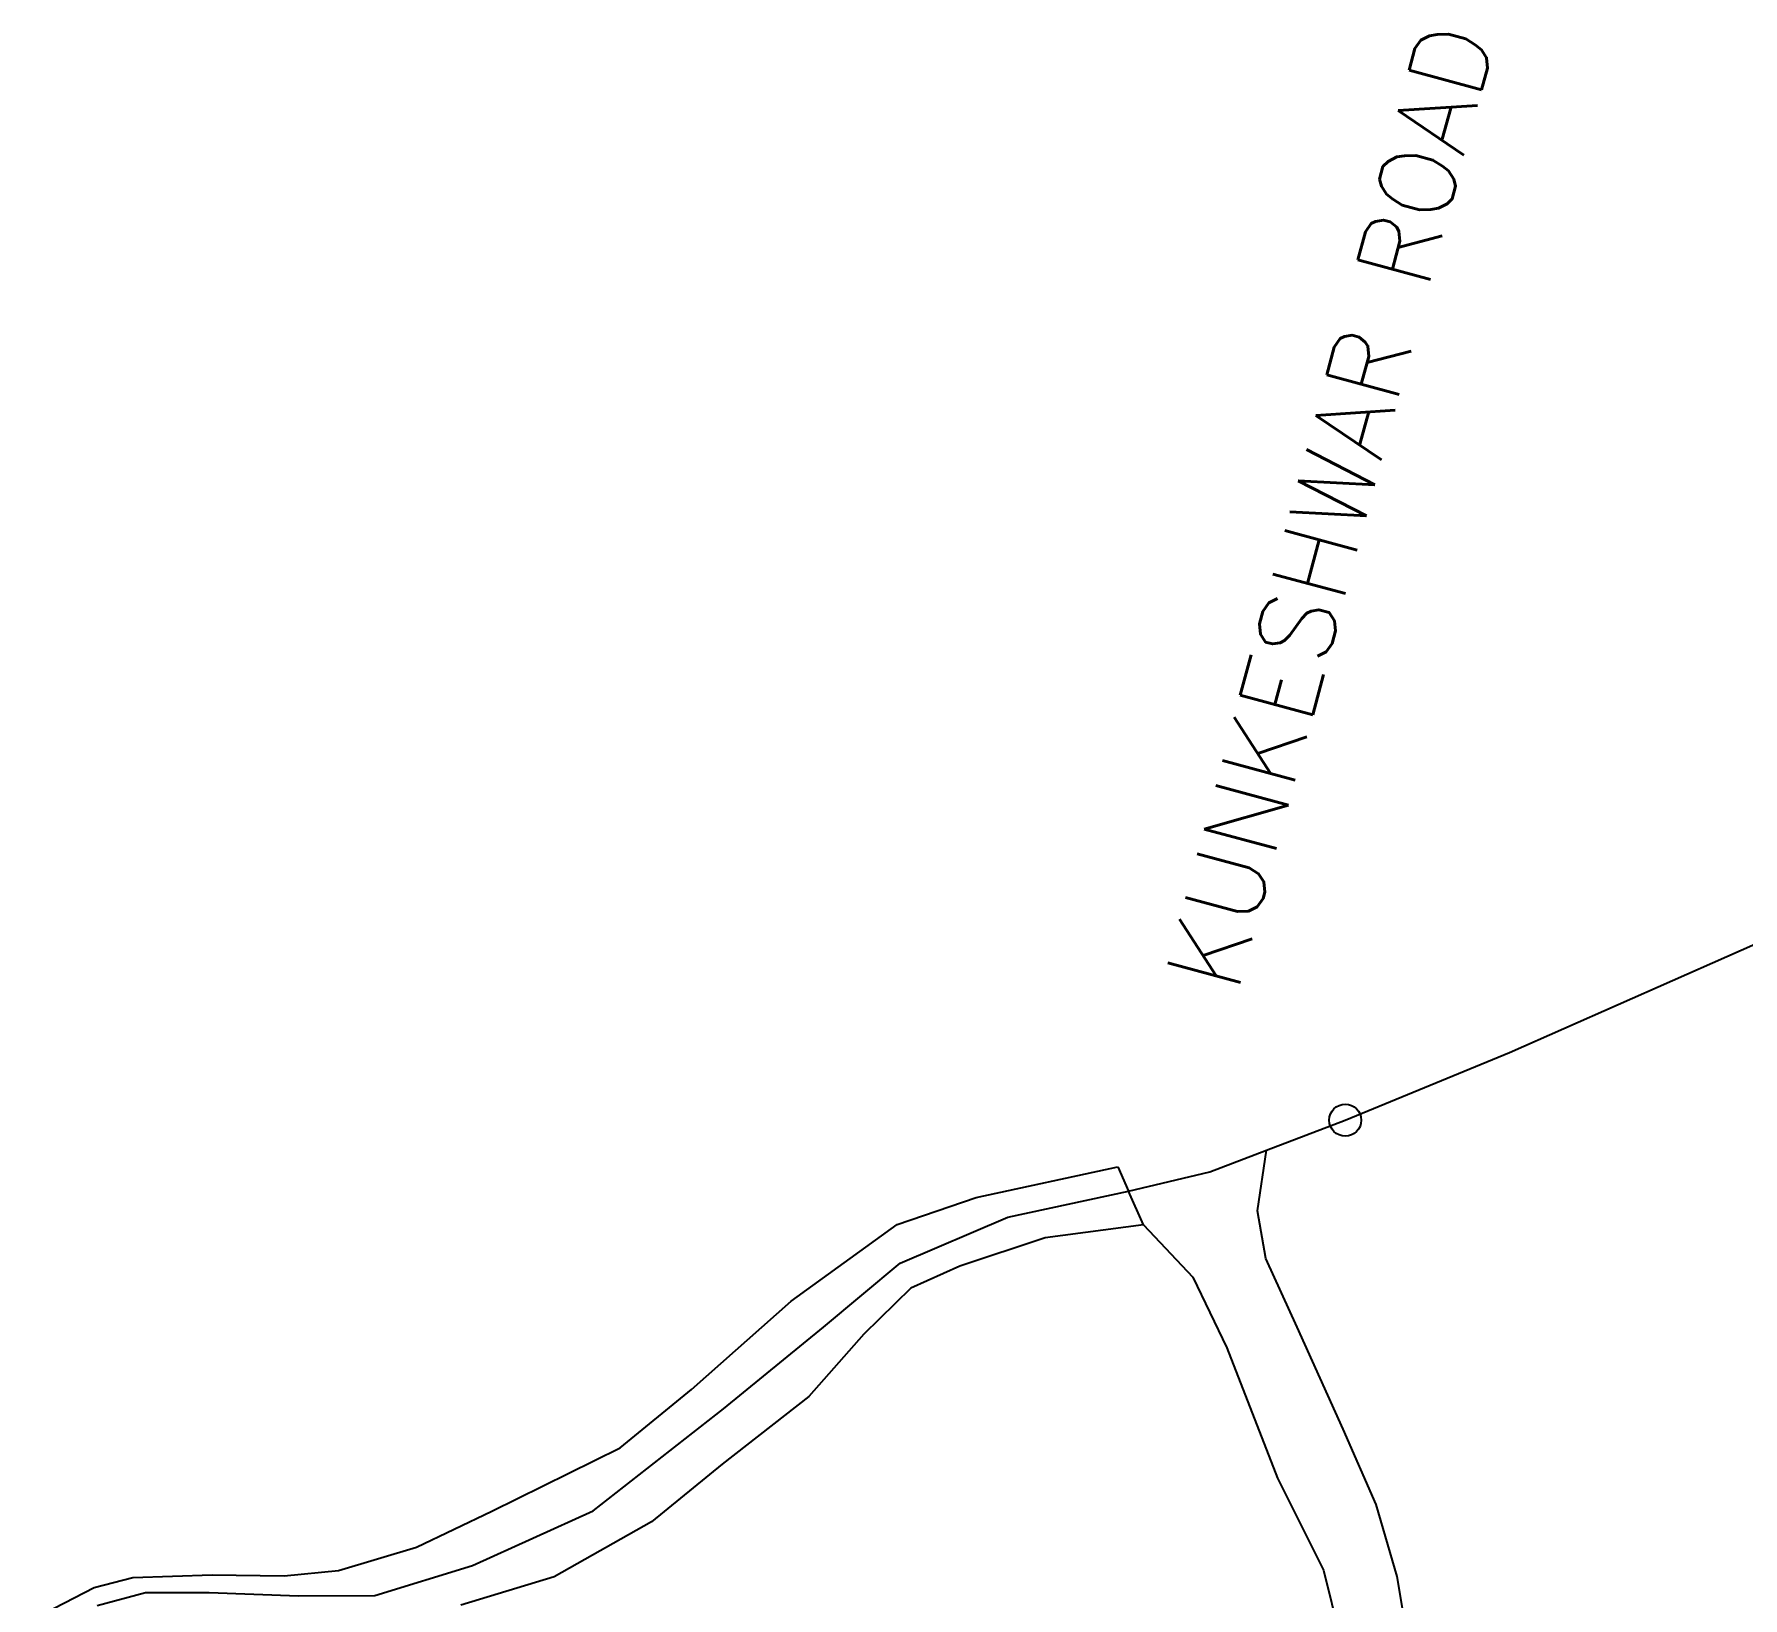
# Model space of a CAD drawing. Header units: metres. Extents: x 328584 to 331613, y 1804654 to 1807240.
# Drawn here: x 329974.8 to 330418.7, y 1806552.4 to 1806958.7 of the extents above; entities that cross this region are included whole.
import ezdxf

# ---------------------------------------------------------------- set-up
doc = ezdxf.new("R2010")
doc.units = ezdxf.units.M
doc.linetypes.add('DASHDOT', pattern=[25.4, 12.7, -6.35, 0, -6.35])
for name, color, linetype in [('OFF', 1, 'Continuous'), ('POLY_ROAD', 30, 'Continuous'), ('POLY_WATER', 4, 'Continuous'), ('TEXT_MAPOUT', 7, 'Continuous'), ('V-BOUND_LINE', 7, 'Continuous'), ('V_BOUND_STREAM_LINE', 7, 'DASHDOT')]:
    doc.layers.add(name, color=color, linetype=linetype)
doc.styles.get("Standard").update_dxf_attribs({"font": 'simplex.shx'})

msp = doc.modelspace()

# ---------------------------------------------------------------- linework, layer by layer
msp.add_circle((330315.45, 1806676.49), 4.16)
at = {"layer": 'OFF'}
for p, q in [((330280.25, 1806663.09), (330295.01, 1806668.71)), ((330256.33, 1806664.36), (330259.11, 1806658.05)), ((330259.11, 1806658.05), (330280.25, 1806663.09)), ((330262.98, 1806649.29), (330259.11, 1806658.05))]:
    msp.add_line(p, q, dxfattribs=at)
at = {"layer": 'POLY_ROAD'}
for p, q in [((330292.6, 1806652.97), (330295.01, 1806668.71)), ((330294.8, 1806640.56), (330292.6, 1806652.97)), ((330262.98, 1806649.29), (330275.87, 1806635.72)), ((330302.96, 1806622.75), (330294.8, 1806640.56)), ((330275.87, 1806635.72), (330284.68, 1806617.35)), ((330314.91, 1806596.22), (330302.96, 1806622.75)), ((330284.68, 1806617.35), (330297.8, 1806583.5)), ((330323.46, 1806576.59), (330314.91, 1806596.22)), ((330297.8, 1806583.5), (330309.75, 1806559.53)), ((330328.93, 1806557.94), (330323.46, 1806576.59)), ((330309.75, 1806559.53), (330316.64, 1806532.14)), ((330335.59, 1806518.32), (330328.93, 1806557.94))]:
    msp.add_line(p, q, dxfattribs=at)
at = {"layer": 'POLY_WATER'}
for p, q in [((330219.5, 1806656.39), (330256.33, 1806664.36)), ((330198.98, 1806649.41), (330219.5, 1806656.39)), ((330171.51, 1806629.5), (330198.98, 1806649.41)), ((330262.98, 1806649.29), (330237.45, 1806645.88)), ((330237.45, 1806645.88), (330215.31, 1806638.56)), ((330215.31, 1806638.56), (330202.57, 1806632.84)), ((330202.57, 1806632.84), (330190.32, 1806620.88)), ((330145.55, 1806606.54), (330171.51, 1806629.5)), ((330190.32, 1806620.88), (330176.04, 1806604.67)), ((330127.02, 1806591.39), (330145.55, 1806606.54)), ((330176.04, 1806604.67), (330153.57, 1806587.12)), ((330093.73, 1806574.88), (330127.02, 1806591.39)), ((330153.57, 1806587.12), (330135.2, 1806572.14)), ((330074.14, 1806565.57), (330093.73, 1806574.88)), ((330135.2, 1806572.14), (330109.92, 1806557.79)), ((330053.85, 1806559.48), (330074.14, 1806565.57)), ((329990.4, 1806555.07), (330000.44, 1806557.66)), ((330000.44, 1806557.66), (330021.05, 1806558.31)), ((330021.05, 1806558.31), (330039.74, 1806558.12)), ((330039.74, 1806558.12), (330053.85, 1806559.48)), ((330109.92, 1806557.79), (330085.67, 1806550.42)), ((329974.77, 1806547.03), (329990.4, 1806555.07))]:
    msp.add_line(p, q, dxfattribs=at)
at = {"layer": 'V-BOUND_LINE'}
for p, q in [((330358.14, 1806694.05), (330540.78, 1806774.99)), ((330315.45, 1806676.49), (330358.14, 1806694.05)), ((330295.01, 1806668.71), (330315.45, 1806676.49))]:
    msp.add_line(p, q, dxfattribs=at)
at = {"layer": 'V_BOUND_STREAM_LINE', "ltscale": 10}
for p, q in [((330227.73, 1806651.26), (330259.11, 1806658.05)), ((330259.11, 1806658.05), (330259.11, 1806658.05)), ((330199.78, 1806639.38), (330227.73, 1806651.26)), ((330179.88, 1806622.67), (330199.78, 1806639.38)), ((330153.93, 1806601.48), (330179.88, 1806622.67)), ((330120.04, 1806575.01), (330153.93, 1806601.48)), ((330088.69, 1806560.77), (330120.04, 1806575.01)), ((330063.29, 1806552.99), (330088.69, 1806560.77)), ((329991.11, 1806550.35), (330003.69, 1806553.72)), ((330003.69, 1806553.72), (330020.25, 1806553.74)), ((330020.25, 1806553.74), (330043.49, 1806552.92)), ((330043.49, 1806552.92), (330063.29, 1806552.99))]:
    msp.add_line(p, q, dxfattribs=at)

# ---------------------------------------------------------------- texts
at = {"layer": 'TEXT_MAPOUT'}
msp.add_text('KUNKESHWAR ROAD', height=19.5336, rotation=74.8816, dxfattribs=at).set_placement((330287.34, 1806709.08))

doc.saveas('drawing.dxf')
